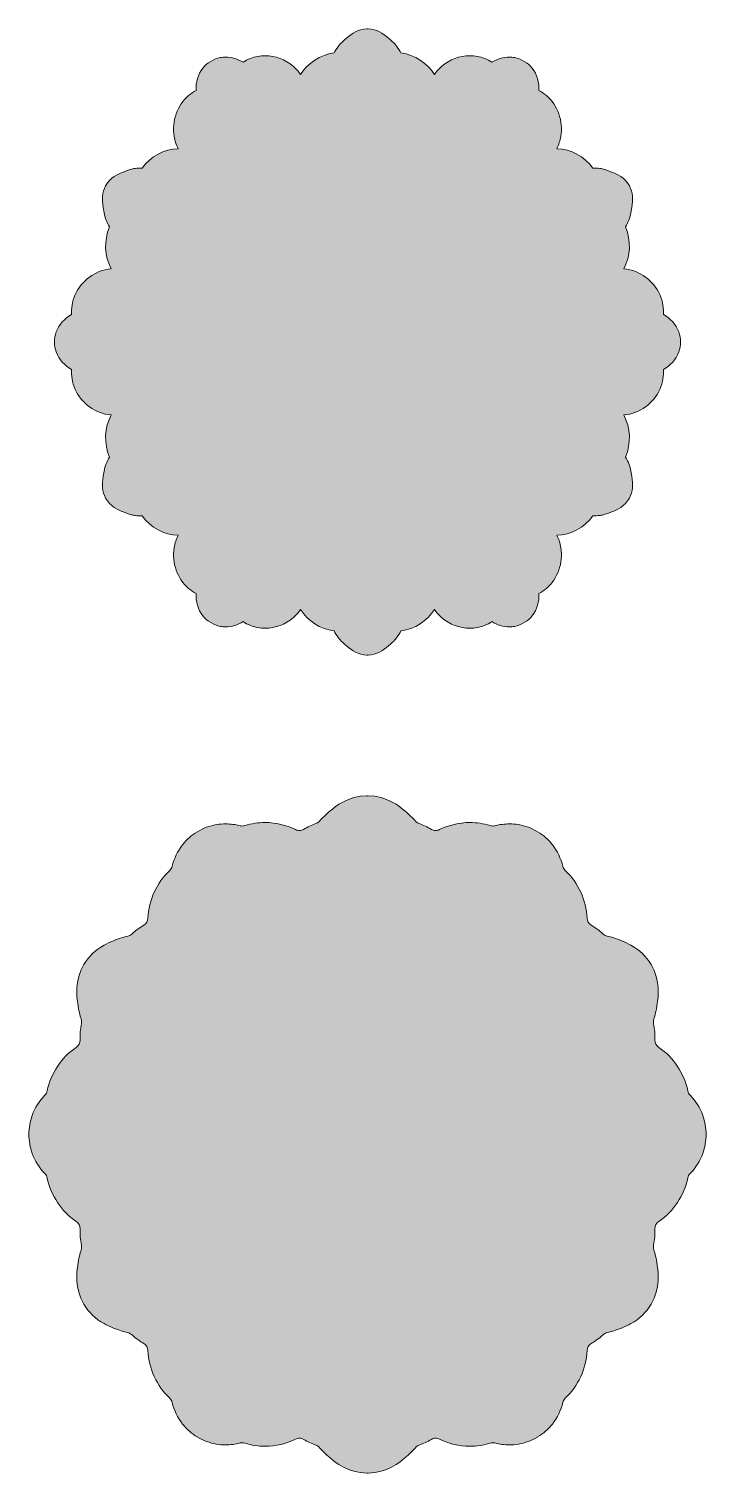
# Model space of a CAD drawing. Header units: inches. Extents: x 53 to 3001, y -2987 to -53.
# Drawn here: x 1084 to 1956, y -2976 to -1117 of the extents above; entities that cross this region are included whole.
import ezdxf

# ---------------------------------------------------------------- set-up
doc = ezdxf.new("R2010")
doc.units = ezdxf.units.IN
doc.header["$MEASUREMENT"] = 0
doc.layers.add('_U+0421_U+043B_U+043E_U+0439 1', color=7, linetype='Continuous')

msp = doc.modelspace()

# ---------------------------------------------------------------- hatches: boundary and pattern name
at = {"layer": '_U+0421_U+043B_U+043E_U+0439 1', "true_color": 0x29abe2}
h = msp.add_hatch(color=142, dxfattribs=at)
h.dxf.hatch_style = 2
edge = h.paths.add_edge_path()
edge.add_spline(control_points=[(1520, -1923), (1519.8, -1923), (1519.5, -1923), (1519.3, -1923), (1508.1, -1923), (1499.9, -1916.9), (1493.1, -1911.2), (1485, -1904.4), (1482.9, -1901.3), (1482.2, -1900.3), (1480.2, -1897.6), (1478.5, -1894.8), (1476.9, -1892), (1459.2, -1889.6), (1443.2, -1879.3), (1433.9, -1864.3), (1431.2, -1868.3), (1427.9, -1871.9), (1424.3, -1875), (1414.3, -1883.7), (1401.4, -1888.4), (1388.2, -1888.4), (1381.6, -1888.4), (1375.2, -1887.2), (1369.2, -1884.9), (1365.8, -1883.6), (1362.7, -1881.9), (1359.7, -1880), (1353, -1884.3), (1345.2, -1886.7), (1337.3, -1886.7), (1335.2, -1886.7), (1333, -1886.5), (1330.9, -1886.1), (1326.2, -1885.3), (1321.9, -1883.7), (1318.1, -1881.2), (1314.2, -1879.1), (1310.8, -1876.2), (1307.9, -1872.5), (1301.6, -1864.4), (1298.6, -1854.1), (1299.2, -1843.7), (1295.8, -1841.9), (1292.6, -1839.7), (1289.6, -1837.2), (1275.1, -1824.8), (1267.8, -1804.3), (1271, -1784.9), (1271.9, -1779.2), (1273.7, -1773.8), (1276.1, -1768.8), (1257.9, -1768.3), (1240.8, -1759), (1229.9, -1743.9), (1226.8, -1743.9), (1223.7, -1743.7), (1220.6, -1743.4), (1219.3, -1743.2), (1215.4, -1742.7), (1205.2, -1738.6), (1199.3, -1736.3), (1188.3, -1731.8), (1182.7, -1720.9), (1177.8, -1712.6), (1177.9, -1703.6), (1179.5, -1692.9), (1181.1, -1682.3), (1182.6, -1678.8), (1183.1, -1677.7), (1184.4, -1674.4), (1186, -1671.2), (1187.7, -1668.2), (1180.3, -1650.7), (1181.2, -1630.2), (1190.1, -1614), (1184.8, -1613.6), (1179.6, -1612.4), (1174.6, -1610.5), (1156.3, -1603.5), (1142.6, -1586.6), (1139.5, -1567.3), (1138.8, -1563.3), (1138.7, -1559.3), (1138.9, -1555.3), (1129.8, -1550.5), (1122.7, -1542.6), (1119.2, -1532.9), (1117.6, -1528.7), (1116.9, -1524.3), (1117, -1520), (1116.9, -1515.7), (1117.6, -1511.3), (1119.2, -1507.1), (1122.7, -1497.4), (1129.8, -1489.5), (1138.9, -1484.7), (1138.7, -1480.7), (1138.8, -1476.7), (1139.5, -1472.7), (1142.6, -1453.4), (1156.3, -1436.5), (1174.6, -1429.5), (1179.6, -1427.6), (1184.8, -1426.4), (1190.1, -1426), (1181.2, -1409.8), (1180.3, -1389.3), (1187.7, -1371.8), (1186, -1368.8), (1184.4, -1365.6), (1183.1, -1362.3), (1182.6, -1361.2), (1181.1, -1357.7), (1179.5, -1347.1), (1177.9, -1336.4), (1177.8, -1327.4), (1182.7, -1319.1), (1188.3, -1308.2), (1199.3, -1303.7), (1205.2, -1301.4), (1215.4, -1297.3), (1219.3, -1296.8), (1220.6, -1296.6), (1223.7, -1296.3), (1226.8, -1296.1), (1229.9, -1296.1), (1240.8, -1281), (1257.9, -1271.7), (1276.1, -1271.2), (1273.6, -1266.2), (1271.9, -1260.8), (1271, -1255.1), (1267.8, -1235.7), (1275.1, -1215.2), (1289.6, -1202.8), (1292.6, -1200.3), (1295.8, -1198.1), (1299.2, -1196.3), (1298.6, -1185.9), (1301.6, -1175.6), (1307.9, -1167.5), (1310.8, -1163.8), (1314.2, -1160.9), (1318.1, -1158.8), (1321.9, -1156.3), (1326.2, -1154.7), (1330.9, -1153.9), (1333, -1153.5), (1335.2, -1153.3), (1337.3, -1153.3), (1345.2, -1153.3), (1353, -1155.7), (1359.7, -1160), (1362.7, -1158.1), (1365.8, -1156.4), (1369.2, -1155.1), (1375.2, -1152.8), (1381.6, -1151.6), (1388.2, -1151.6), (1401.4, -1151.6), (1414.3, -1156.3), (1424.3, -1165), (1427.9, -1168.2), (1431.2, -1171.7), (1433.9, -1175.7), (1443.2, -1160.7), (1459.2, -1150.4), (1476.9, -1148), (1478.5, -1145.2), (1480.2, -1142.4), (1482.2, -1139.7), (1482.9, -1138.7), (1485.1, -1135.6), (1493.1, -1128.8), (1499.9, -1123.1), (1508.1, -1117), (1519.3, -1117), (1519.5, -1117), (1519.8, -1117), (1520, -1117), (1520.2, -1117), (1520.5, -1117), (1520.7, -1117), (1531.9, -1117), (1540.1, -1123.1), (1546.9, -1128.8), (1555, -1135.6), (1557.1, -1138.7), (1557.8, -1139.7), (1559.8, -1142.4), (1561.5, -1145.2), (1563.1, -1148), (1580.8, -1150.4), (1596.8, -1160.7), (1606.1, -1175.7), (1608.8, -1171.7), (1612.1, -1168.2), (1615.7, -1165), (1625.7, -1156.3), (1638.6, -1151.6), (1651.8, -1151.6), (1658.4, -1151.6), (1664.8, -1152.8), (1670.8, -1155.1), (1674.2, -1156.4), (1677.3, -1158.1), (1680.3, -1160), (1687, -1155.7), (1694.8, -1153.3), (1702.7, -1153.3), (1704.8, -1153.3), (1707, -1153.5), (1709.1, -1153.9), (1713.8, -1154.7), (1718.1, -1156.3), (1721.9, -1158.8), (1725.8, -1160.9), (1729.2, -1163.8), (1732.1, -1167.5), (1738.4, -1175.6), (1741.4, -1185.9), (1740.8, -1196.3), (1744.2, -1198.1), (1747.4, -1200.3), (1750.4, -1202.8), (1764.9, -1215.2), (1772.2, -1235.7), (1769, -1255.1), (1768.1, -1260.8), (1766.3, -1266.1), (1763.9, -1271.2), (1782.1, -1271.7), (1799.2, -1281), (1810.1, -1296.1), (1813.2, -1296.1), (1816.3, -1296.3), (1819.4, -1296.6), (1820.7, -1296.8), (1824.6, -1297.3), (1834.8, -1301.4), (1840.7, -1303.7), (1851.7, -1308.2), (1857.3, -1319.1), (1862.2, -1327.4), (1862.1, -1336.4), (1860.5, -1347.1), (1858.9, -1357.7), (1857.4, -1361.2), (1856.9, -1362.3), (1855.6, -1365.6), (1854, -1368.8), (1852.3, -1371.8), (1859.7, -1389.3), (1858.8, -1409.8), (1849.9, -1426), (1855.2, -1426.4), (1860.4, -1427.6), (1865.4, -1429.5), (1883.6, -1436.5), (1897.4, -1453.4), (1900.5, -1472.7), (1901.2, -1476.7), (1901.3, -1480.7), (1901.1, -1484.7), (1910.2, -1489.5), (1917.3, -1497.4), (1920.8, -1507.1), (1922.4, -1511.3), (1923.1, -1515.7), (1923, -1520), (1923.1, -1524.3), (1922.4, -1528.7), (1920.8, -1532.9), (1917.3, -1542.6), (1910.2, -1550.5), (1901.1, -1555.3), (1901.3, -1559.3), (1901.2, -1563.3), (1900.5, -1567.3), (1897.4, -1586.6), (1883.6, -1603.5), (1865.4, -1610.5), (1860.4, -1612.4), (1855.2, -1613.6), (1849.9, -1614), (1858.8, -1630.2), (1859.7, -1650.7), (1852.3, -1668.2), (1854, -1671.2), (1855.6, -1674.4), (1857, -1677.7), (1857.4, -1678.8), (1858.9, -1682.3), (1860.5, -1692.9), (1862.1, -1703.6), (1862.2, -1712.5), (1857.3, -1720.9), (1851.7, -1731.8), (1840.7, -1736.3), (1834.8, -1738.6), (1824.6, -1742.7), (1820.7, -1743.2), (1819.4, -1743.3), (1816.3, -1743.7), (1813.2, -1743.9), (1810.1, -1743.9), (1799.2, -1759), (1782.1, -1768.3), (1763.9, -1768.8), (1766.4, -1773.8), (1768.1, -1779.2), (1769, -1784.9), (1772.2, -1804.3), (1764.9, -1824.8), (1750.4, -1837.2), (1747.4, -1839.7), (1744.2, -1841.9), (1740.8, -1843.7), (1741.4, -1854.1), (1738.4, -1864.4), (1732.1, -1872.5), (1729.2, -1876.2), (1725.8, -1879.1), (1721.9, -1881.2), (1718.1, -1883.7), (1713.8, -1885.3), (1709.1, -1886.1), (1707, -1886.5), (1704.9, -1886.7), (1702.7, -1886.7), (1694.8, -1886.7), (1687, -1884.3), (1680.3, -1880), (1677.3, -1881.9), (1674.2, -1883.6), (1670.8, -1884.9), (1664.8, -1887.2), (1658.4, -1888.4), (1651.8, -1888.4), (1638.6, -1888.4), (1625.7, -1883.7), (1615.7, -1875), (1612.1, -1871.9), (1608.8, -1868.3), (1606.1, -1864.3), (1596.8, -1879.3), (1580.8, -1889.6), (1563.1, -1892), (1561.5, -1894.8), (1559.8, -1897.6), (1557.8, -1900.3), (1557.1, -1901.3), (1555, -1904.4), (1546.9, -1911.2), (1540.1, -1916.9), (1531.9, -1923), (1520.7, -1923), (1520.5, -1923), (1520.2, -1923), (1520, -1923)], knot_values=[0, 0, 0, 0, 1, 1, 1, 2, 2, 2, 3, 3, 3, 4, 4, 4, 5, 5, 5, 6, 6, 6, 7, 7, 7, 8, 8, 8, 9, 9, 9, 10, 10, 10, 11, 11, 11, 12, 12, 12, 13, 13, 13, 14, 14, 14, 15, 15, 15, 16, 16, 16, 17, 17, 17, 18, 18, 18, 19, 19, 19, 20, 20, 20, 21, 21, 21, 22, 22, 22, 23, 23, 23, 24, 24, 24, 25, 25, 25, 26, 26, 26, 27, 27, 27, 28, 28, 28, 29, 29, 29, 30, 30, 30, 31, 31, 31, 32, 32, 32, 33, 33, 33, 34, 34, 34, 35, 35, 35, 36, 36, 36, 37, 37, 37, 38, 38, 38, 39, 39, 39, 40, 40, 40, 41, 41, 41, 42, 42, 42, 43, 43, 43, 44, 44, 44, 45, 45, 45, 46, 46, 46, 47, 47, 47, 48, 48, 48, 49, 49, 49, 50, 50, 50, 51, 51, 51, 52, 52, 52, 53, 53, 53, 54, 54, 54, 55, 55, 55, 56, 56, 56, 57, 57, 57, 58, 58, 58, 59, 59, 59, 60, 60, 60, 61, 61, 61, 62, 62, 62, 63, 63, 63, 64, 64, 64, 65, 65, 65, 66, 66, 66, 67, 67, 67, 68, 68, 68, 69, 69, 69, 70, 70, 70, 71, 71, 71, 72, 72, 72, 73, 73, 73, 74, 74, 74, 75, 75, 75, 76, 76, 76, 77, 77, 77, 78, 78, 78, 79, 79, 79, 80, 80, 80, 81, 81, 81, 82, 82, 82, 83, 83, 83, 84, 84, 84, 85, 85, 85, 86, 86, 86, 87, 87, 87, 88, 88, 88, 89, 89, 89, 90, 90, 90, 91, 91, 91, 92, 92, 92, 93, 93, 93, 94, 94, 94, 95, 95, 95, 96, 96, 96, 97, 97, 97, 98, 98, 98, 99, 99, 99, 100, 100, 100, 101, 101, 101, 102, 102, 102, 103, 103, 103, 104, 104, 104, 105, 105, 105, 106, 106, 106, 107, 107, 107, 108, 108, 108, 109, 109, 109, 110, 110, 110, 111, 111, 111, 112, 112, 112, 113, 113, 113, 114, 114, 114, 115, 115, 115, 116, 116, 116, 117, 117, 117, 118, 118, 118, 119, 119, 119, 120, 120, 120, 120], degree=3, periodic=1)
at = {"layer": '_U+0421_U+043B_U+043E_U+0439 1', "true_color": 0x00365c}
h = msp.add_hatch(color=148, dxfattribs=at)
h.dxf.hatch_style = 2
edge = h.paths.add_edge_path()
edge.add_spline(control_points=[(1519.3, -2976), (1495.1, -2976), (1478.2, -2961.8), (1471.9, -2956.4), (1466, -2951.4), (1461.4, -2947), (1458.2, -2943.3), (1457, -2941.8), (1455.4, -2940.7), (1453.5, -2940), (1448.1, -2938.1), (1442.8, -2935.6), (1437.8, -2932.6), (1436.1, -2931.7), (1434.1, -2931.1), (1432.2, -2931.1), (1430.5, -2931.1), (1428.8, -2931.5), (1427.3, -2932.3), (1415.2, -2938.3), (1401.7, -2941.4), (1388.2, -2941.4), (1379.3, -2941.4), (1370.5, -2940.1), (1362.1, -2937.4), (1361, -2937), (1359.9, -2936.9), (1358.8, -2936.9), (1357.8, -2936.9), (1356.9, -2937), (1356, -2937.2), (1349.8, -2938.8), (1343.6, -2939.7), (1337.3, -2939.7), (1333.4, -2939.7), (1329.4, -2939.3), (1325.5, -2938.7), (1316.8, -2937.2), (1308.6, -2934.2), (1301.2, -2929.6), (1301.2, -2929.6), (1301, -2929.5), (1301, -2929.5), (1293.6, -2925.2), (1287.2, -2919.6), (1281.9, -2912.8), (1275.5, -2904.6), (1271, -2895.3), (1268.4, -2885.1), (1267.9, -2883), (1266.8, -2881.2), (1265.3, -2879.7), (1248.6, -2864), (1238.4, -2841.6), (1237.3, -2818.3), (1237.2, -2814.5), (1235.1, -2811.2), (1231.9, -2809.3), (1226.6, -2806.1), (1221.5, -2802.4), (1216.8, -2798.2), (1216.8, -2798.2), (1216.4, -2797.9), (1216.4, -2797.9), (1214.9, -2796.5), (1213.2, -2795.6), (1211.3, -2795.2), (1206.3, -2794.2), (1200.1, -2792.2), (1192.9, -2789.3), (1188.3, -2787.4), (1184.3, -2785.5), (1180.8, -2783.6), (1169.6, -2777.4), (1160.9, -2769), (1154.9, -2758.7), (1154.9, -2758.7), (1154.8, -2758.5), (1154.8, -2758.5), (1142.3, -2738), (1145.6, -2716.1), (1146.9, -2707.9), (1148.2, -2699.5), (1149.6, -2693.1), (1151.3, -2688.4), (1151.9, -2686.5), (1152.1, -2684.5), (1151.7, -2682.6), (1150.3, -2675.6), (1149.6, -2668.5), (1149.8, -2661.4), (1149.8, -2657.6), (1148, -2654.1), (1144.9, -2652), (1125.7, -2639), (1112.1, -2618.6), (1107.5, -2596), (1107.1, -2593.9), (1106.1, -2592), (1104.6, -2590.5), (1097.3, -2583), (1091.8, -2574.2), (1088.2, -2564.4), (1085.3, -2556.5), (1083.9, -2548.4), (1084, -2540.1), (1084, -2540.1), (1084, -2539.8), (1084, -2539.8), (1083.9, -2531.6), (1085.3, -2523.5), (1088.2, -2515.6), (1091.8, -2505.8), (1097.3, -2497), (1104.6, -2489.5), (1106.1, -2488), (1107.1, -2486.1), (1107.5, -2484), (1112.1, -2461.4), (1125.7, -2441), (1144.9, -2428), (1148, -2425.9), (1149.8, -2422.4), (1149.8, -2418.6), (1149.6, -2411.6), (1150.3, -2404.4), (1151.7, -2397.4), (1152.1, -2395.5), (1151.9, -2393.5), (1151.3, -2391.6), (1149.6, -2386.9), (1148.2, -2380.5), (1146.9, -2372.1), (1145.6, -2363.9), (1142.3, -2342), (1154.8, -2321.5), (1154.8, -2321.5), (1154.9, -2321.3), (1154.9, -2321.3), (1160.9, -2311), (1169.6, -2302.6), (1180.8, -2296.4), (1184.3, -2294.5), (1188.3, -2292.6), (1192.9, -2290.7), (1200.1, -2287.9), (1206.3, -2285.8), (1211.3, -2284.8), (1213.2, -2284.4), (1214.9, -2283.5), (1216.3, -2282.2), (1216.3, -2282.2), (1216.8, -2281.8), (1216.8, -2281.8), (1221.5, -2277.6), (1226.6, -2273.9), (1231.9, -2270.7), (1235.1, -2268.8), (1237.2, -2265.5), (1237.3, -2261.7), (1238.4, -2238.4), (1248.6, -2216), (1265.3, -2200.3), (1266.8, -2198.9), (1267.9, -2197), (1268.4, -2194.9), (1271, -2184.7), (1275.5, -2175.4), (1281.9, -2167.2), (1287.2, -2160.4), (1293.6, -2154.8), (1300.9, -2150.6), (1300.9, -2150.6), (1301.2, -2150.4), (1301.2, -2150.4), (1308.6, -2145.8), (1316.8, -2142.8), (1325.5, -2141.3), (1329.4, -2140.7), (1333.4, -2140.3), (1337.3, -2140.3), (1343.6, -2140.3), (1349.8, -2141.2), (1356, -2142.8), (1356.9, -2143), (1357.8, -2143.1), (1358.8, -2143.1), (1359.9, -2143.1), (1361, -2143), (1362.1, -2142.6), (1370.5, -2139.9), (1379.3, -2138.6), (1388.2, -2138.6), (1401.7, -2138.6), (1415.2, -2141.7), (1427.3, -2147.7), (1428.8, -2148.5), (1430.5, -2148.9), (1432.2, -2148.9), (1434.1, -2148.9), (1436.1, -2148.3), (1437.7, -2147.4), (1442.8, -2144.4), (1448.1, -2141.9), (1453.5, -2140), (1455.4, -2139.3), (1457, -2138.2), (1458.2, -2136.7), (1461.4, -2133), (1466, -2128.6), (1471.9, -2123.6), (1478.2, -2118.2), (1495.1, -2104), (1519.3, -2104), (1519.3, -2104), (1520.7, -2104), (1520.7, -2104), (1544.9, -2104), (1561.8, -2118.2), (1568.1, -2123.6), (1574, -2128.6), (1578.6, -2133), (1581.8, -2136.7), (1583, -2138.2), (1584.6, -2139.3), (1586.5, -2140), (1591.9, -2141.9), (1597.2, -2144.4), (1602.3, -2147.4), (1603.9, -2148.3), (1605.9, -2148.9), (1607.8, -2148.9), (1609.5, -2148.9), (1611.2, -2148.5), (1612.7, -2147.7), (1624.8, -2141.7), (1638.3, -2138.6), (1651.8, -2138.6), (1660.7, -2138.6), (1669.5, -2139.9), (1677.9, -2142.6), (1679, -2143), (1680.1, -2143.1), (1681.2, -2143.1), (1682.2, -2143.1), (1683.1, -2143), (1684, -2142.8), (1690.2, -2141.2), (1696.4, -2140.3), (1702.7, -2140.3), (1706.7, -2140.3), (1710.6, -2140.7), (1714.5, -2141.3), (1723.3, -2142.8), (1731.4, -2145.8), (1738.8, -2150.4), (1738.8, -2150.4), (1739.1, -2150.6), (1739.1, -2150.6), (1746.4, -2154.8), (1752.8, -2160.4), (1758.1, -2167.2), (1764.5, -2175.4), (1769, -2184.7), (1771.6, -2194.9), (1772.1, -2197), (1773.2, -2198.9), (1774.7, -2200.3), (1791.4, -2216), (1801.6, -2238.4), (1802.7, -2261.7), (1802.8, -2265.5), (1804.9, -2268.8), (1808.1, -2270.7), (1813.4, -2273.9), (1818.5, -2277.6), (1823.2, -2281.8), (1823.2, -2281.8), (1823.6, -2282.1), (1823.6, -2282.1), (1825.1, -2283.5), (1826.8, -2284.4), (1828.7, -2284.8), (1833.7, -2285.8), (1839.9, -2287.8), (1847.1, -2290.7), (1851.7, -2292.6), (1855.7, -2294.5), (1859.2, -2296.4), (1870.4, -2302.6), (1879.2, -2311), (1885.1, -2321.3), (1885.1, -2321.3), (1885.3, -2321.5), (1885.3, -2321.5), (1897.7, -2342), (1894.4, -2363.9), (1893.1, -2372.1), (1891.8, -2380.5), (1890.4, -2386.9), (1888.7, -2391.6), (1888.1, -2393.5), (1887.9, -2395.5), (1888.3, -2397.4), (1889.7, -2404.4), (1890.4, -2411.5), (1890.2, -2418.6), (1890.2, -2422.4), (1892, -2425.9), (1895.1, -2428), (1914.3, -2441), (1927.9, -2461.4), (1932.5, -2484), (1932.9, -2486.1), (1933.9, -2488), (1935.4, -2489.5), (1942.7, -2497), (1948.2, -2505.8), (1951.8, -2515.6), (1954.7, -2523.5), (1956.1, -2531.6), (1956, -2539.9), (1956, -2539.9), (1956, -2540.2), (1956, -2540.2), (1956.1, -2548.4), (1954.7, -2556.5), (1951.8, -2564.4), (1948.2, -2574.2), (1942.7, -2583), (1935.4, -2590.5), (1933.9, -2592), (1932.9, -2593.9), (1932.5, -2595.9), (1927.9, -2618.6), (1914.3, -2639), (1895.1, -2652), (1892, -2654.1), (1890.2, -2657.6), (1890.2, -2661.4), (1890.4, -2668.5), (1889.7, -2675.6), (1888.3, -2682.6), (1887.9, -2684.5), (1888.1, -2686.5), (1888.7, -2688.4), (1890.4, -2693.1), (1891.8, -2699.5), (1893.1, -2707.9), (1894.4, -2716.1), (1897.7, -2738), (1885.2, -2758.5), (1885.2, -2758.5), (1885.1, -2758.7), (1885.1, -2758.7), (1879.2, -2769), (1870.4, -2777.4), (1859.3, -2783.6), (1855.7, -2785.5), (1851.7, -2787.4), (1847.1, -2789.3), (1839.9, -2792.1), (1833.7, -2794.2), (1828.7, -2795.2), (1826.8, -2795.6), (1825.1, -2796.5), (1823.7, -2797.8), (1823.7, -2797.8), (1823.3, -2798.2), (1823.3, -2798.2), (1818.5, -2802.4), (1813.5, -2806.1), (1808.1, -2809.3), (1804.9, -2811.2), (1802.8, -2814.5), (1802.7, -2818.3), (1801.6, -2841.6), (1791.4, -2864), (1774.7, -2879.7), (1773.2, -2881.1), (1772.1, -2883), (1771.6, -2885.1), (1769, -2895.3), (1764.5, -2904.6), (1758.1, -2912.8), (1752.8, -2919.6), (1746.4, -2925.2), (1739.1, -2929.4), (1739.1, -2929.4), (1738.8, -2929.6), (1738.8, -2929.6), (1731.4, -2934.2), (1723.3, -2937.2), (1714.5, -2938.7), (1710.6, -2939.3), (1706.7, -2939.7), (1702.7, -2939.7), (1696.4, -2939.7), (1690.2, -2938.8), (1684, -2937.2), (1683.1, -2937), (1682.2, -2936.9), (1681.2, -2936.9), (1680.1, -2936.9), (1679, -2937), (1677.9, -2937.4), (1669.5, -2940.1), (1660.7, -2941.4), (1651.8, -2941.4), (1638.3, -2941.4), (1624.8, -2938.3), (1612.7, -2932.3), (1611.2, -2931.5), (1609.5, -2931.1), (1607.8, -2931.1), (1605.9, -2931.1), (1603.9, -2931.7), (1602.3, -2932.6), (1597.2, -2935.6), (1591.9, -2938.1), (1586.5, -2940), (1584.6, -2940.7), (1583, -2941.8), (1581.8, -2943.3), (1578.6, -2947), (1574, -2951.4), (1568.1, -2956.4), (1561.8, -2961.8), (1544.9, -2976), (1520.7, -2976), (1520.7, -2976), (1519.3, -2976), (1519.3, -2976)], knot_values=[0, 0, 0, 0, 1, 1, 1, 2, 2, 2, 3, 3, 3, 4, 4, 4, 5, 5, 5, 6, 6, 6, 7, 7, 7, 8, 8, 8, 9, 9, 9, 10, 10, 10, 11, 11, 11, 12, 12, 12, 13, 13, 13, 14, 14, 14, 15, 15, 15, 16, 16, 16, 17, 17, 17, 18, 18, 18, 19, 19, 19, 20, 20, 20, 21, 21, 21, 22, 22, 22, 23, 23, 23, 24, 24, 24, 25, 25, 25, 26, 26, 26, 27, 27, 27, 28, 28, 28, 29, 29, 29, 30, 30, 30, 31, 31, 31, 32, 32, 32, 33, 33, 33, 34, 34, 34, 35, 35, 35, 36, 36, 36, 37, 37, 37, 38, 38, 38, 39, 39, 39, 40, 40, 40, 41, 41, 41, 42, 42, 42, 43, 43, 43, 44, 44, 44, 45, 45, 45, 46, 46, 46, 47, 47, 47, 48, 48, 48, 49, 49, 49, 50, 50, 50, 51, 51, 51, 52, 52, 52, 53, 53, 53, 54, 54, 54, 55, 55, 55, 56, 56, 56, 57, 57, 57, 58, 58, 58, 59, 59, 59, 60, 60, 60, 61, 61, 61, 62, 62, 62, 63, 63, 63, 64, 64, 64, 65, 65, 65, 66, 66, 66, 67, 67, 67, 68, 68, 68, 69, 69, 69, 70, 70, 70, 71, 71, 71, 72, 72, 72, 73, 73, 73, 74, 74, 74, 75, 75, 75, 76, 76, 76, 77, 77, 77, 78, 78, 78, 79, 79, 79, 80, 80, 80, 81, 81, 81, 82, 82, 82, 83, 83, 83, 84, 84, 84, 85, 85, 85, 86, 86, 86, 87, 87, 87, 88, 88, 88, 89, 89, 89, 90, 90, 90, 91, 91, 91, 92, 92, 92, 93, 93, 93, 94, 94, 94, 95, 95, 95, 96, 96, 96, 97, 97, 97, 98, 98, 98, 99, 99, 99, 100, 100, 100, 101, 101, 101, 102, 102, 102, 103, 103, 103, 104, 104, 104, 105, 105, 105, 106, 106, 106, 107, 107, 107, 108, 108, 108, 109, 109, 109, 110, 110, 110, 111, 111, 111, 112, 112, 112, 113, 113, 113, 114, 114, 114, 115, 115, 115, 116, 116, 116, 117, 117, 117, 118, 118, 118, 119, 119, 119, 120, 120, 120, 121, 121, 121, 122, 122, 122, 123, 123, 123, 124, 124, 124, 125, 125, 125, 126, 126, 126, 127, 127, 127, 128, 128, 128, 129, 129, 129, 130, 130, 130, 131, 131, 131, 132, 132, 132, 133, 133, 133, 134, 134, 134, 135, 135, 135, 136, 136, 136, 137, 137, 137, 138, 138, 138, 139, 139, 139, 140, 140, 140, 141, 141, 141, 142, 142, 142, 143, 143, 143, 144, 144, 144, 144], degree=3, periodic=1)

# ---------------------------------------------------------------- linework, layer by layer
at = {"layer": '_U+0421_U+043B_U+043E_U+0439 1', "lineweight": 0}
for points, knots in [([(1520, -1923), (1519.8, -1923), (1519.5, -1923), (1519.3, -1923), (1508.1, -1923), (1499.9, -1916.9), (1493.1, -1911.2), (1485, -1904.4), (1482.9, -1901.3), (1482.2, -1900.3), (1480.2, -1897.6), (1478.5, -1894.8), (1476.9, -1892), (1459.2, -1889.6), (1443.2, -1879.3), (1433.9, -1864.3), (1431.2, -1868.3), (1427.9, -1871.9), (1424.3, -1875), (1414.3, -1883.7), (1401.4, -1888.4), (1388.2, -1888.4), (1381.6, -1888.4), (1375.2, -1887.2), (1369.2, -1884.9), (1365.8, -1883.6), (1362.7, -1881.9), (1359.7, -1880), (1353, -1884.3), (1345.2, -1886.7), (1337.3, -1886.7), (1335.2, -1886.7), (1333, -1886.5), (1330.9, -1886.1), (1326.2, -1885.3), (1321.9, -1883.7), (1318.1, -1881.2), (1314.2, -1879.1), (1310.8, -1876.2), (1307.9, -1872.5), (1301.6, -1864.4), (1298.6, -1854.1), (1299.2, -1843.7), (1295.8, -1841.9), (1292.6, -1839.7), (1289.6, -1837.2), (1275.1, -1824.8), (1267.8, -1804.3), (1271, -1784.9), (1271.9, -1779.2), (1273.7, -1773.8), (1276.1, -1768.8), (1257.9, -1768.3), (1240.8, -1759), (1229.9, -1743.9), (1226.8, -1743.9), (1223.7, -1743.7), (1220.6, -1743.4), (1219.3, -1743.2), (1215.4, -1742.7), (1205.2, -1738.6), (1199.3, -1736.3), (1188.3, -1731.8), (1182.7, -1720.9), (1177.8, -1712.6), (1177.9, -1703.6), (1179.5, -1692.9), (1181.1, -1682.3), (1182.6, -1678.8), (1183.1, -1677.7), (1184.4, -1674.4), (1186, -1671.2), (1187.7, -1668.2), (1180.3, -1650.7), (1181.2, -1630.2), (1190.1, -1614), (1184.8, -1613.6), (1179.6, -1612.4), (1174.6, -1610.5), (1156.3, -1603.5), (1142.6, -1586.6), (1139.5, -1567.3), (1138.8, -1563.3), (1138.7, -1559.3), (1138.9, -1555.3), (1129.8, -1550.5), (1122.7, -1542.6), (1119.2, -1532.9), (1117.6, -1528.7), (1116.9, -1524.3), (1117, -1520), (1116.9, -1515.7), (1117.6, -1511.3), (1119.2, -1507.1), (1122.7, -1497.4), (1129.8, -1489.5), (1138.9, -1484.7), (1138.7, -1480.7), (1138.8, -1476.7), (1139.5, -1472.7), (1142.6, -1453.4), (1156.3, -1436.5), (1174.6, -1429.5), (1179.6, -1427.6), (1184.8, -1426.4), (1190.1, -1426), (1181.2, -1409.8), (1180.3, -1389.3), (1187.7, -1371.8), (1186, -1368.8), (1184.4, -1365.6), (1183.1, -1362.3), (1182.6, -1361.2), (1181.1, -1357.7), (1179.5, -1347.1), (1177.9, -1336.4), (1177.8, -1327.4), (1182.7, -1319.1), (1188.3, -1308.2), (1199.3, -1303.7), (1205.2, -1301.4), (1215.4, -1297.3), (1219.3, -1296.8), (1220.6, -1296.6), (1223.7, -1296.3), (1226.8, -1296.1), (1229.9, -1296.1), (1240.8, -1281), (1257.9, -1271.7), (1276.1, -1271.2), (1273.6, -1266.2), (1271.9, -1260.8), (1271, -1255.1), (1267.8, -1235.7), (1275.1, -1215.2), (1289.6, -1202.8), (1292.6, -1200.3), (1295.8, -1198.1), (1299.2, -1196.3), (1298.6, -1185.9), (1301.6, -1175.6), (1307.9, -1167.5), (1310.8, -1163.8), (1314.2, -1160.9), (1318.1, -1158.8), (1321.9, -1156.3), (1326.2, -1154.7), (1330.9, -1153.9), (1333, -1153.5), (1335.2, -1153.3), (1337.3, -1153.3), (1345.2, -1153.3), (1353, -1155.7), (1359.7, -1160), (1362.7, -1158.1), (1365.8, -1156.4), (1369.2, -1155.1), (1375.2, -1152.8), (1381.6, -1151.6), (1388.2, -1151.6), (1401.4, -1151.6), (1414.3, -1156.3), (1424.3, -1165), (1427.9, -1168.2), (1431.2, -1171.7), (1433.9, -1175.7), (1443.2, -1160.7), (1459.2, -1150.4), (1476.9, -1148), (1478.5, -1145.2), (1480.2, -1142.4), (1482.2, -1139.7), (1482.9, -1138.7), (1485.1, -1135.6), (1493.1, -1128.8), (1499.9, -1123.1), (1508.1, -1117), (1519.3, -1117), (1519.5, -1117), (1519.8, -1117), (1520, -1117), (1520.2, -1117), (1520.5, -1117), (1520.7, -1117), (1531.9, -1117), (1540.1, -1123.1), (1546.9, -1128.8), (1555, -1135.6), (1557.1, -1138.7), (1557.8, -1139.7), (1559.8, -1142.4), (1561.5, -1145.2), (1563.1, -1148), (1580.8, -1150.4), (1596.8, -1160.7), (1606.1, -1175.7), (1608.8, -1171.7), (1612.1, -1168.2), (1615.7, -1165), (1625.7, -1156.3), (1638.6, -1151.6), (1651.8, -1151.6), (1658.4, -1151.6), (1664.8, -1152.8), (1670.8, -1155.1), (1674.2, -1156.4), (1677.3, -1158.1), (1680.3, -1160), (1687, -1155.7), (1694.8, -1153.3), (1702.7, -1153.3), (1704.8, -1153.3), (1707, -1153.5), (1709.1, -1153.9), (1713.8, -1154.7), (1718.1, -1156.3), (1721.9, -1158.8), (1725.8, -1160.9), (1729.2, -1163.8), (1732.1, -1167.5), (1738.4, -1175.6), (1741.4, -1185.9), (1740.8, -1196.3), (1744.2, -1198.1), (1747.4, -1200.3), (1750.4, -1202.8), (1764.9, -1215.2), (1772.2, -1235.7), (1769, -1255.1), (1768.1, -1260.8), (1766.3, -1266.1), (1763.9, -1271.2), (1782.1, -1271.7), (1799.2, -1281), (1810.1, -1296.1), (1813.2, -1296.1), (1816.3, -1296.3), (1819.4, -1296.6), (1820.7, -1296.8), (1824.6, -1297.3), (1834.8, -1301.4), (1840.7, -1303.7), (1851.7, -1308.2), (1857.3, -1319.1), (1862.2, -1327.4), (1862.1, -1336.4), (1860.5, -1347.1), (1858.9, -1357.7), (1857.4, -1361.2), (1856.9, -1362.3), (1855.6, -1365.6), (1854, -1368.8), (1852.3, -1371.8), (1859.7, -1389.3), (1858.8, -1409.8), (1849.9, -1426), (1855.2, -1426.4), (1860.4, -1427.6), (1865.4, -1429.5), (1883.6, -1436.5), (1897.4, -1453.4), (1900.5, -1472.7), (1901.2, -1476.7), (1901.3, -1480.7), (1901.1, -1484.7), (1910.2, -1489.5), (1917.3, -1497.4), (1920.8, -1507.1), (1922.4, -1511.3), (1923.1, -1515.7), (1923, -1520), (1923.1, -1524.3), (1922.4, -1528.7), (1920.8, -1532.9), (1917.3, -1542.6), (1910.2, -1550.5), (1901.1, -1555.3), (1901.3, -1559.3), (1901.2, -1563.3), (1900.5, -1567.3), (1897.4, -1586.6), (1883.6, -1603.5), (1865.4, -1610.5), (1860.4, -1612.4), (1855.2, -1613.6), (1849.9, -1614), (1858.8, -1630.2), (1859.7, -1650.7), (1852.3, -1668.2), (1854, -1671.2), (1855.6, -1674.4), (1857, -1677.7), (1857.4, -1678.8), (1858.9, -1682.3), (1860.5, -1692.9), (1862.1, -1703.6), (1862.2, -1712.5), (1857.3, -1720.9), (1851.7, -1731.8), (1840.7, -1736.3), (1834.8, -1738.6), (1824.6, -1742.7), (1820.7, -1743.2), (1819.4, -1743.3), (1816.3, -1743.7), (1813.2, -1743.9), (1810.1, -1743.9), (1799.2, -1759), (1782.1, -1768.3), (1763.9, -1768.8), (1766.4, -1773.8), (1768.1, -1779.2), (1769, -1784.9), (1772.2, -1804.3), (1764.9, -1824.8), (1750.4, -1837.2), (1747.4, -1839.7), (1744.2, -1841.9), (1740.8, -1843.7), (1741.4, -1854.1), (1738.4, -1864.4), (1732.1, -1872.5), (1729.2, -1876.2), (1725.8, -1879.1), (1721.9, -1881.2), (1718.1, -1883.7), (1713.8, -1885.3), (1709.1, -1886.1), (1707, -1886.5), (1704.9, -1886.7), (1702.7, -1886.7), (1694.8, -1886.7), (1687, -1884.3), (1680.3, -1880), (1677.3, -1881.9), (1674.2, -1883.6), (1670.8, -1884.9), (1664.8, -1887.2), (1658.4, -1888.4), (1651.8, -1888.4), (1638.6, -1888.4), (1625.7, -1883.7), (1615.7, -1875), (1612.1, -1871.9), (1608.8, -1868.3), (1606.1, -1864.3), (1596.8, -1879.3), (1580.8, -1889.6), (1563.1, -1892), (1561.5, -1894.8), (1559.8, -1897.6), (1557.8, -1900.3), (1557.1, -1901.3), (1555, -1904.4), (1546.9, -1911.2), (1540.1, -1916.9), (1531.9, -1923), (1520.7, -1923), (1520.5, -1923), (1520.2, -1923), (1520, -1923)], [0, 0, 0, 0, 1, 1, 1, 2, 2, 2, 3, 3, 3, 4, 4, 4, 5, 5, 5, 6, 6, 6, 7, 7, 7, 8, 8, 8, 9, 9, 9, 10, 10, 10, 11, 11, 11, 12, 12, 12, 13, 13, 13, 14, 14, 14, 15, 15, 15, 16, 16, 16, 17, 17, 17, 18, 18, 18, 19, 19, 19, 20, 20, 20, 21, 21, 21, 22, 22, 22, 23, 23, 23, 24, 24, 24, 25, 25, 25, 26, 26, 26, 27, 27, 27, 28, 28, 28, 29, 29, 29, 30, 30, 30, 31, 31, 31, 32, 32, 32, 33, 33, 33, 34, 34, 34, 35, 35, 35, 36, 36, 36, 37, 37, 37, 38, 38, 38, 39, 39, 39, 40, 40, 40, 41, 41, 41, 42, 42, 42, 43, 43, 43, 44, 44, 44, 45, 45, 45, 46, 46, 46, 47, 47, 47, 48, 48, 48, 49, 49, 49, 50, 50, 50, 51, 51, 51, 52, 52, 52, 53, 53, 53, 54, 54, 54, 55, 55, 55, 56, 56, 56, 57, 57, 57, 58, 58, 58, 59, 59, 59, 60, 60, 60, 61, 61, 61, 62, 62, 62, 63, 63, 63, 64, 64, 64, 65, 65, 65, 66, 66, 66, 67, 67, 67, 68, 68, 68, 69, 69, 69, 70, 70, 70, 71, 71, 71, 72, 72, 72, 73, 73, 73, 74, 74, 74, 75, 75, 75, 76, 76, 76, 77, 77, 77, 78, 78, 78, 79, 79, 79, 80, 80, 80, 81, 81, 81, 82, 82, 82, 83, 83, 83, 84, 84, 84, 85, 85, 85, 86, 86, 86, 87, 87, 87, 88, 88, 88, 89, 89, 89, 90, 90, 90, 91, 91, 91, 92, 92, 92, 93, 93, 93, 94, 94, 94, 95, 95, 95, 96, 96, 96, 97, 97, 97, 98, 98, 98, 99, 99, 99, 100, 100, 100, 101, 101, 101, 102, 102, 102, 103, 103, 103, 104, 104, 104, 105, 105, 105, 106, 106, 106, 107, 107, 107, 108, 108, 108, 109, 109, 109, 110, 110, 110, 111, 111, 111, 112, 112, 112, 113, 113, 113, 114, 114, 114, 115, 115, 115, 116, 116, 116, 117, 117, 117, 118, 118, 118, 119, 119, 119, 120, 120, 120, 120]), ([(1519.3, -2976), (1495.1, -2976), (1478.2, -2961.8), (1471.9, -2956.4), (1466, -2951.4), (1461.4, -2947), (1458.2, -2943.3), (1457, -2941.8), (1455.4, -2940.7), (1453.5, -2940), (1448.1, -2938.1), (1442.8, -2935.6), (1437.8, -2932.6), (1436.1, -2931.7), (1434.1, -2931.1), (1432.2, -2931.1), (1430.5, -2931.1), (1428.8, -2931.5), (1427.3, -2932.3), (1415.2, -2938.3), (1401.7, -2941.4), (1388.2, -2941.4), (1379.3, -2941.4), (1370.5, -2940.1), (1362.1, -2937.4), (1361, -2937), (1359.9, -2936.9), (1358.8, -2936.9), (1357.8, -2936.9), (1356.9, -2937), (1356, -2937.2), (1349.8, -2938.8), (1343.6, -2939.7), (1337.3, -2939.7), (1333.4, -2939.7), (1329.4, -2939.3), (1325.5, -2938.7), (1316.8, -2937.2), (1308.6, -2934.2), (1301.2, -2929.6), (1301.2, -2929.6), (1301, -2929.5), (1301, -2929.5), (1293.6, -2925.2), (1287.2, -2919.6), (1281.9, -2912.8), (1275.5, -2904.6), (1271, -2895.3), (1268.4, -2885.1), (1267.9, -2883), (1266.8, -2881.2), (1265.3, -2879.7), (1248.6, -2864), (1238.4, -2841.6), (1237.3, -2818.3), (1237.2, -2814.5), (1235.1, -2811.2), (1231.9, -2809.3), (1226.6, -2806.1), (1221.5, -2802.4), (1216.8, -2798.2), (1216.8, -2798.2), (1216.4, -2797.9), (1216.4, -2797.9), (1214.9, -2796.5), (1213.2, -2795.6), (1211.3, -2795.2), (1206.3, -2794.2), (1200.1, -2792.2), (1192.9, -2789.3), (1188.3, -2787.4), (1184.3, -2785.5), (1180.8, -2783.6), (1169.6, -2777.4), (1160.9, -2769), (1154.9, -2758.7), (1154.9, -2758.7), (1154.8, -2758.5), (1154.8, -2758.5), (1142.3, -2738), (1145.6, -2716.1), (1146.9, -2707.9), (1148.2, -2699.5), (1149.6, -2693.1), (1151.3, -2688.4), (1151.9, -2686.5), (1152.1, -2684.5), (1151.7, -2682.6), (1150.3, -2675.6), (1149.6, -2668.5), (1149.8, -2661.4), (1149.8, -2657.6), (1148, -2654.1), (1144.9, -2652), (1125.7, -2639), (1112.1, -2618.6), (1107.5, -2596), (1107.1, -2593.9), (1106.1, -2592), (1104.6, -2590.5), (1097.3, -2583), (1091.8, -2574.2), (1088.2, -2564.4), (1085.3, -2556.5), (1083.9, -2548.4), (1084, -2540.1), (1084, -2540.1), (1084, -2539.8), (1084, -2539.8), (1083.9, -2531.6), (1085.3, -2523.5), (1088.2, -2515.6), (1091.8, -2505.8), (1097.3, -2497), (1104.6, -2489.5), (1106.1, -2488), (1107.1, -2486.1), (1107.5, -2484), (1112.1, -2461.4), (1125.7, -2441), (1144.9, -2428), (1148, -2425.9), (1149.8, -2422.4), (1149.8, -2418.6), (1149.6, -2411.6), (1150.3, -2404.4), (1151.7, -2397.4), (1152.1, -2395.5), (1151.9, -2393.5), (1151.3, -2391.6), (1149.6, -2386.9), (1148.2, -2380.5), (1146.9, -2372.1), (1145.6, -2363.9), (1142.3, -2342), (1154.8, -2321.5), (1154.8, -2321.5), (1154.9, -2321.3), (1154.9, -2321.3), (1160.9, -2311), (1169.6, -2302.6), (1180.8, -2296.4), (1184.3, -2294.5), (1188.3, -2292.6), (1192.9, -2290.7), (1200.1, -2287.9), (1206.3, -2285.8), (1211.3, -2284.8), (1213.2, -2284.4), (1214.9, -2283.5), (1216.3, -2282.2), (1216.3, -2282.2), (1216.8, -2281.8), (1216.8, -2281.8), (1221.5, -2277.6), (1226.6, -2273.9), (1231.9, -2270.7), (1235.1, -2268.8), (1237.2, -2265.5), (1237.3, -2261.7), (1238.4, -2238.4), (1248.6, -2216), (1265.3, -2200.3), (1266.8, -2198.9), (1267.9, -2197), (1268.4, -2194.9), (1271, -2184.7), (1275.5, -2175.4), (1281.9, -2167.2), (1287.2, -2160.4), (1293.6, -2154.8), (1300.9, -2150.6), (1300.9, -2150.6), (1301.2, -2150.4), (1301.2, -2150.4), (1308.6, -2145.8), (1316.8, -2142.8), (1325.5, -2141.3), (1329.4, -2140.7), (1333.4, -2140.3), (1337.3, -2140.3), (1343.6, -2140.3), (1349.8, -2141.2), (1356, -2142.8), (1356.9, -2143), (1357.8, -2143.1), (1358.8, -2143.1), (1359.9, -2143.1), (1361, -2143), (1362.1, -2142.6), (1370.5, -2139.9), (1379.3, -2138.6), (1388.2, -2138.6), (1401.7, -2138.6), (1415.2, -2141.7), (1427.3, -2147.7), (1428.8, -2148.5), (1430.5, -2148.9), (1432.2, -2148.9), (1434.1, -2148.9), (1436.1, -2148.3), (1437.7, -2147.4), (1442.8, -2144.4), (1448.1, -2141.9), (1453.5, -2140), (1455.4, -2139.3), (1457, -2138.2), (1458.2, -2136.7), (1461.4, -2133), (1466, -2128.6), (1471.9, -2123.6), (1478.2, -2118.2), (1495.1, -2104), (1519.3, -2104), (1519.3, -2104), (1520.7, -2104), (1520.7, -2104), (1544.9, -2104), (1561.8, -2118.2), (1568.1, -2123.6), (1574, -2128.6), (1578.6, -2133), (1581.8, -2136.7), (1583, -2138.2), (1584.6, -2139.3), (1586.5, -2140), (1591.9, -2141.9), (1597.2, -2144.4), (1602.3, -2147.4), (1603.9, -2148.3), (1605.9, -2148.9), (1607.8, -2148.9), (1609.5, -2148.9), (1611.2, -2148.5), (1612.7, -2147.7), (1624.8, -2141.7), (1638.3, -2138.6), (1651.8, -2138.6), (1660.7, -2138.6), (1669.5, -2139.9), (1677.9, -2142.6), (1679, -2143), (1680.1, -2143.1), (1681.2, -2143.1), (1682.2, -2143.1), (1683.1, -2143), (1684, -2142.8), (1690.2, -2141.2), (1696.4, -2140.3), (1702.7, -2140.3), (1706.7, -2140.3), (1710.6, -2140.7), (1714.5, -2141.3), (1723.3, -2142.8), (1731.4, -2145.8), (1738.8, -2150.4), (1738.8, -2150.4), (1739.1, -2150.6), (1739.1, -2150.6), (1746.4, -2154.8), (1752.8, -2160.4), (1758.1, -2167.2), (1764.5, -2175.4), (1769, -2184.7), (1771.6, -2194.9), (1772.1, -2197), (1773.2, -2198.9), (1774.7, -2200.3), (1791.4, -2216), (1801.6, -2238.4), (1802.7, -2261.7), (1802.8, -2265.5), (1804.9, -2268.8), (1808.1, -2270.7), (1813.4, -2273.9), (1818.5, -2277.6), (1823.2, -2281.8), (1823.2, -2281.8), (1823.6, -2282.1), (1823.6, -2282.1), (1825.1, -2283.5), (1826.8, -2284.4), (1828.7, -2284.8), (1833.7, -2285.8), (1839.9, -2287.8), (1847.1, -2290.7), (1851.7, -2292.6), (1855.7, -2294.5), (1859.2, -2296.4), (1870.4, -2302.6), (1879.2, -2311), (1885.1, -2321.3), (1885.1, -2321.3), (1885.3, -2321.5), (1885.3, -2321.5), (1897.7, -2342), (1894.4, -2363.9), (1893.1, -2372.1), (1891.8, -2380.5), (1890.4, -2386.9), (1888.7, -2391.6), (1888.1, -2393.5), (1887.9, -2395.5), (1888.3, -2397.4), (1889.7, -2404.4), (1890.4, -2411.5), (1890.2, -2418.6), (1890.2, -2422.4), (1892, -2425.9), (1895.1, -2428), (1914.3, -2441), (1927.9, -2461.4), (1932.5, -2484), (1932.9, -2486.1), (1933.9, -2488), (1935.4, -2489.5), (1942.7, -2497), (1948.2, -2505.8), (1951.8, -2515.6), (1954.7, -2523.5), (1956.1, -2531.6), (1956, -2539.9), (1956, -2539.9), (1956, -2540.2), (1956, -2540.2), (1956.1, -2548.4), (1954.7, -2556.5), (1951.8, -2564.4), (1948.2, -2574.2), (1942.7, -2583), (1935.4, -2590.5), (1933.9, -2592), (1932.9, -2593.9), (1932.5, -2595.9), (1927.9, -2618.6), (1914.3, -2639), (1895.1, -2652), (1892, -2654.1), (1890.2, -2657.6), (1890.2, -2661.4), (1890.4, -2668.5), (1889.7, -2675.6), (1888.3, -2682.6), (1887.9, -2684.5), (1888.1, -2686.5), (1888.7, -2688.4), (1890.4, -2693.1), (1891.8, -2699.5), (1893.1, -2707.9), (1894.4, -2716.1), (1897.7, -2738), (1885.2, -2758.5), (1885.2, -2758.5), (1885.1, -2758.7), (1885.1, -2758.7), (1879.2, -2769), (1870.4, -2777.4), (1859.3, -2783.6), (1855.7, -2785.5), (1851.7, -2787.4), (1847.1, -2789.3), (1839.9, -2792.1), (1833.7, -2794.2), (1828.7, -2795.2), (1826.8, -2795.6), (1825.1, -2796.5), (1823.7, -2797.8), (1823.7, -2797.8), (1823.3, -2798.2), (1823.3, -2798.2), (1818.5, -2802.4), (1813.5, -2806.1), (1808.1, -2809.3), (1804.9, -2811.2), (1802.8, -2814.5), (1802.7, -2818.3), (1801.6, -2841.6), (1791.4, -2864), (1774.7, -2879.7), (1773.2, -2881.1), (1772.1, -2883), (1771.6, -2885.1), (1769, -2895.3), (1764.5, -2904.6), (1758.1, -2912.8), (1752.8, -2919.6), (1746.4, -2925.2), (1739.1, -2929.4), (1739.1, -2929.4), (1738.8, -2929.6), (1738.8, -2929.6), (1731.4, -2934.2), (1723.3, -2937.2), (1714.5, -2938.7), (1710.6, -2939.3), (1706.7, -2939.7), (1702.7, -2939.7), (1696.4, -2939.7), (1690.2, -2938.8), (1684, -2937.2), (1683.1, -2937), (1682.2, -2936.9), (1681.2, -2936.9), (1680.1, -2936.9), (1679, -2937), (1677.9, -2937.4), (1669.5, -2940.1), (1660.7, -2941.4), (1651.8, -2941.4), (1638.3, -2941.4), (1624.8, -2938.3), (1612.7, -2932.3), (1611.2, -2931.5), (1609.5, -2931.1), (1607.8, -2931.1), (1605.9, -2931.1), (1603.9, -2931.7), (1602.3, -2932.6), (1597.2, -2935.6), (1591.9, -2938.1), (1586.5, -2940), (1584.6, -2940.7), (1583, -2941.8), (1581.8, -2943.3), (1578.6, -2947), (1574, -2951.4), (1568.1, -2956.4), (1561.8, -2961.8), (1544.9, -2976), (1520.7, -2976), (1520.7, -2976), (1519.3, -2976), (1519.3, -2976)], [0, 0, 0, 0, 1, 1, 1, 2, 2, 2, 3, 3, 3, 4, 4, 4, 5, 5, 5, 6, 6, 6, 7, 7, 7, 8, 8, 8, 9, 9, 9, 10, 10, 10, 11, 11, 11, 12, 12, 12, 13, 13, 13, 14, 14, 14, 15, 15, 15, 16, 16, 16, 17, 17, 17, 18, 18, 18, 19, 19, 19, 20, 20, 20, 21, 21, 21, 22, 22, 22, 23, 23, 23, 24, 24, 24, 25, 25, 25, 26, 26, 26, 27, 27, 27, 28, 28, 28, 29, 29, 29, 30, 30, 30, 31, 31, 31, 32, 32, 32, 33, 33, 33, 34, 34, 34, 35, 35, 35, 36, 36, 36, 37, 37, 37, 38, 38, 38, 39, 39, 39, 40, 40, 40, 41, 41, 41, 42, 42, 42, 43, 43, 43, 44, 44, 44, 45, 45, 45, 46, 46, 46, 47, 47, 47, 48, 48, 48, 49, 49, 49, 50, 50, 50, 51, 51, 51, 52, 52, 52, 53, 53, 53, 54, 54, 54, 55, 55, 55, 56, 56, 56, 57, 57, 57, 58, 58, 58, 59, 59, 59, 60, 60, 60, 61, 61, 61, 62, 62, 62, 63, 63, 63, 64, 64, 64, 65, 65, 65, 66, 66, 66, 67, 67, 67, 68, 68, 68, 69, 69, 69, 70, 70, 70, 71, 71, 71, 72, 72, 72, 73, 73, 73, 74, 74, 74, 75, 75, 75, 76, 76, 76, 77, 77, 77, 78, 78, 78, 79, 79, 79, 80, 80, 80, 81, 81, 81, 82, 82, 82, 83, 83, 83, 84, 84, 84, 85, 85, 85, 86, 86, 86, 87, 87, 87, 88, 88, 88, 89, 89, 89, 90, 90, 90, 91, 91, 91, 92, 92, 92, 93, 93, 93, 94, 94, 94, 95, 95, 95, 96, 96, 96, 97, 97, 97, 98, 98, 98, 99, 99, 99, 100, 100, 100, 101, 101, 101, 102, 102, 102, 103, 103, 103, 104, 104, 104, 105, 105, 105, 106, 106, 106, 107, 107, 107, 108, 108, 108, 109, 109, 109, 110, 110, 110, 111, 111, 111, 112, 112, 112, 113, 113, 113, 114, 114, 114, 115, 115, 115, 116, 116, 116, 117, 117, 117, 118, 118, 118, 119, 119, 119, 120, 120, 120, 121, 121, 121, 122, 122, 122, 123, 123, 123, 124, 124, 124, 125, 125, 125, 126, 126, 126, 127, 127, 127, 128, 128, 128, 129, 129, 129, 130, 130, 130, 131, 131, 131, 132, 132, 132, 133, 133, 133, 134, 134, 134, 135, 135, 135, 136, 136, 136, 137, 137, 137, 138, 138, 138, 139, 139, 139, 140, 140, 140, 141, 141, 141, 142, 142, 142, 143, 143, 143, 144, 144, 144, 144])]:
    msp.add_open_spline(points, degree=3, knots=knots, dxfattribs=at)

doc.saveas('drawing.dxf')
